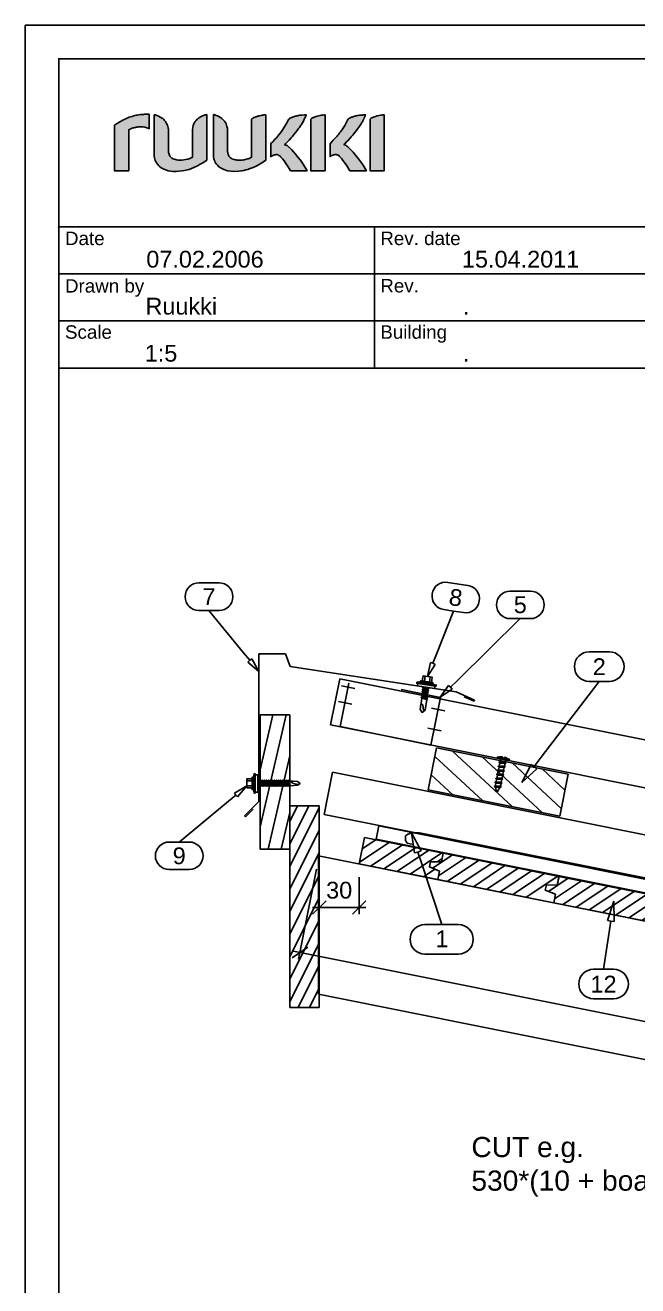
# Model space of a CAD drawing. Extents: x 2509 to 12199, y -2580 to 855.
# Drawn here: x 9524 to 9980, y -368 to 570 of the extents above; entities that cross this region are included whole.
import ezdxf
from ezdxf.enums import TextEntityAlignment as Align

# ---------------------------------------------------------------- set-up
doc = ezdxf.new("R2010")
doc.units = 0
doc.header["$LTSCALE"] = 50
doc.header["$PDSIZE"] = 50
doc.layers.get('0').update_dxf_attribs({"color": 1, "linetype": 'CONTINUOUS', "plot": 0})
doc.layers.add('RUUKKI', color=7, linetype='CONTINUOUS')
doc.styles.add('arial', font='ARIAL.TTF')

# ---------------------------------------------------------------- blocks, each defined once
blk = doc.blocks.new('A$C15273D7D')
at = {"layer": 'RUUKKI', "color": 2}
for p, q in [((-439.07, 353.84), (-461.07, 353.84)), ((-461.07, 353.84), (-461.07, 203.84)), ((-439.07, 203.84), (-439.07, 353.84)), ((-461.07, 203.84), (-439.07, 203.84))]:
    blk.add_line(p, q, dxfattribs=at)
at = {"layer": 'RUUKKI', "color": 1}
for p, q in [((-461.07, 342.17), (-455.23, 353.84)), ((-461.07, 325.4), (-446.84, 353.84)), ((-461.07, 308.63), (-439.07, 352.63)), ((-461.07, 291.86), (-439.07, 335.86)), ((-461.07, 275.09), (-439.07, 319.09)), ((-461.07, 258.32), (-439.07, 302.32)), ((-461.07, 241.54), (-439.07, 285.54)), ((-461.07, 224.77), (-439.07, 268.77)), ((-461.07, 208), (-439.07, 252)), ((-454.76, 203.84), (-439.07, 235.23)), ((-446.38, 203.84), (-439.07, 218.46))]:
    blk.add_line(p, q, dxfattribs=at)
blk = doc.blocks.new('A$C076637FD')
at = {"layer": 'RUUKKI', "color": 1}
for p, q in [((-44, 26.73), (-34.54, 67.7)), ((-44, -15.62), (-24.76, 67.7)), ((-38.08, -32.3), (-22, 37.33)), ((-28.3, -32.3), (-22, -5.01))]:
    blk.add_line(p, q, dxfattribs=at)
at = {"layer": 'RUUKKI', "color": 2}
for p, q in [((-44, -32.3), (-44, 67.7)), ((-44, 67.7), (-22, 67.7)), ((-22, 67.7), (-22, -32.3)), ((-22, -32.3), (-44, -32.3))]:
    blk.add_line(p, q, dxfattribs=at)
blk = doc.blocks.new('A$C4BC7526F')
at = {"layer": 'RUUKKI', "color": 1}
for p, q in [((-3.06, 45.46), (-23.06, 45.46)), ((-23.06, 45.46), (-23.06, -64.54)), ((0.36, 36.06), (-3.06, 45.46)), ((123.91, 17.11), (0.36, 36.06)), ((137.65, 11.07), (123.91, 17.11)), ((129.92, 13.37), (137.25, 10.16)), ((137.25, 10.16), (137.65, 11.07)), ((-23.06, -64.54), (-33.67, -75.15)), ((-32.96, -75.86), (-27.3, -70.2)), ((-33.67, -75.15), (-32.96, -75.86))]:
    blk.add_line(p, q, dxfattribs=at)
blk = doc.blocks.new('A$C25D86356')
at = {"layer": 'RUUKKI', "color": 1}
for p, q in [((-49.3, 18.62), (-48.54, 23.95)), ((-50.06, 18.62), (-53.87, 18.62)), ((-50.06, 14.81), (-53.87, 14.81)), ((-48.54, 9.48), (-49.3, 14.81)), ((-45.72, 18.62), (-45.87, 18.62)), ((-45.19, 14.81), (-45.87, 14.81)), ((-43.66, 14.81), (-44.42, 14.81)), ((-42.14, 14.81), (-42.9, 14.81)), ((-40.61, 14.81), (-41.38, 14.81)), ((-39.09, 14.81), (-39.85, 14.81)), ((-36.04, 14.81), (-36.8, 14.81)), ((-34.52, 14.81), (-35.28, 14.81)), ((-24.39, 18.62), (-25.15, 18.62)), ((-23.85, 14.81), (-24.61, 14.81))]:
    blk.add_line(p, q, dxfattribs=at)
for points in [[(-50.06, 13.29), (-53.87, 13.29), (-53.87, 20.14), (-50.06, 20.14)], [(-49.3, 12.15), (-50.06, 12.15), (-50.06, 21.29), (-49.3, 21.29)], [(-47.78, 9.48), (-48.54, 9.48), (-48.54, 23.95), (-47.78, 23.95)], [(-45.87, 10.24), (-47.78, 10.24), (-47.78, 23.19), (-45.87, 23.19)], [(-44.73, 14.35), (-45.19, 14.81), (-45.72, 18.62), (-45.41, 19.15), (-44.96, 18.62), (-44.42, 14.81)], [(-43.2, 14.35), (-43.66, 14.81), (-44.2, 18.62), (-43.89, 19.15), (-43.43, 18.62), (-42.9, 14.81)], [(-41.68, 14.35), (-42.14, 14.81), (-42.67, 18.62), (-42.37, 19.15), (-41.91, 18.62), (-41.38, 14.81)], [(-40.16, 14.35), (-40.61, 14.81), (-41.15, 18.62), (-40.84, 19.15), (-40.39, 18.62), (-39.85, 14.81)], [(-38.63, 14.35), (-39.09, 14.81), (-39.62, 18.62), (-39.32, 19.15), (-38.86, 18.62), (-38.33, 14.81)], [(-37.11, 14.35), (-37.57, 14.81), (-38.1, 18.62), (-37.8, 19.15), (-37.34, 18.62), (-36.8, 14.81)], [(-35.59, 14.35), (-36.04, 14.81), (-36.58, 18.62), (-36.27, 19.15), (-35.81, 18.62), (-35.28, 14.81)], [(-34.06, 14.35), (-34.52, 14.81), (-35.05, 18.62), (-34.75, 19.15), (-34.29, 18.62), (-33.76, 14.81)], [(-32.54, 14.35), (-33, 14.81), (-33.53, 18.62), (-33.22, 19.15), (-32.77, 18.62), (-32.23, 14.81)], [(-31.01, 14.35), (-31.47, 14.81), (-32, 18.62), (-31.7, 19.15), (-31.24, 18.62), (-30.71, 14.81)], [(-29.49, 14.35), (-29.95, 14.81), (-30.48, 18.62), (-30.18, 19.15), (-29.72, 18.62), (-29.19, 14.81)], [(-27.97, 14.35), (-28.42, 14.81), (-28.96, 18.62), (-28.65, 19.15), (-28.2, 18.62), (-27.66, 14.81)], [(-26.44, 14.35), (-26.9, 14.81), (-27.43, 18.62), (-27.13, 19.15), (-26.67, 18.62), (-26.14, 14.81)], [(-24.92, 14.35), (-25.38, 14.81), (-25.91, 18.62), (-25.6, 19.15), (-25.15, 18.62), (-24.61, 14.81)], [(-23.4, 14.35), (-23.85, 14.81), (-24.39, 18.62), (-24.08, 19.15), (-23.62, 18.62), (-23.09, 14.81)], [(-21.87, 14.35), (-22.33, 14.81), (-22.86, 18.62), (-22.56, 19.15), (-22.1, 18.62), (-21.57, 14.81)]]:
    blk.add_lwpolyline(points, close=True, dxfattribs=at)
for points in [[(-44.2, 18.62), (-44.96, 18.62)], [(-42.67, 18.62), (-43.43, 18.62)], [(-41.15, 18.62), (-41.91, 18.62)], [(-39.62, 18.62), (-40.39, 18.62)], [(-38.1, 18.62), (-38.86, 18.62)], [(-38.33, 14.81), (-37.57, 14.81)], [(-36.58, 18.62), (-37.34, 18.62)], [(-35.05, 18.62), (-35.81, 18.62)], [(-33.53, 18.62), (-34.29, 18.62)], [(-33.76, 14.81), (-33, 14.81)], [(-32, 18.62), (-32.77, 18.62)], [(-32.23, 14.81), (-31.47, 14.81)], [(-30.48, 18.62), (-31.24, 18.62)], [(-30.71, 14.81), (-29.95, 14.81)], [(-28.96, 18.62), (-29.72, 18.62)], [(-29.19, 14.81), (-28.42, 14.81)], [(-27.43, 18.62), (-28.2, 18.62)], [(-27.66, 14.81), (-26.9, 14.81)], [(-25.91, 18.62), (-26.67, 18.62)], [(-26.14, 14.81), (-25.38, 14.81)], [(-22.86, 18.62), (-23.62, 18.62)], [(-23.09, 14.81), (-22.33, 14.81)], [(-21.57, 14.81), (-16.2, 15.31), (-14.3, 16.72), (-16.2, 18.12), (-22.1, 18.62)], [(-18.87, 18.35), (-20.78, 17.97), (-19.86, 16.9), (-15.9, 15.95), (-16.11, 15.41)]]:
    blk.add_lwpolyline(points, dxfattribs=at)
blk = doc.blocks.new('A$C71F04390')
at = {"layer": 'RUUKKI', "color": 5}
for p, q in [((-560.59, -161.47), (-554.31, -130.09)), ((-554.31, -130.09), (0, -240.96)), ((0, -273.59), (-560.59, -161.47))]:
    blk.add_line(p, q, dxfattribs=at)
blk = doc.blocks.new('A$C38191DBE')
at = {"layer": 'RUUKKI', "color": 2}
for p, q in [((-483.18, -143.3), (-476.9, -111.93)), ((-476.9, -111.93), (-378.84, -131.54)), ((-378.84, -131.54), (-385.12, -162.92)), ((-385.12, -162.92), (-483.18, -143.3))]:
    blk.add_line(p, q, dxfattribs=at)
at = {"layer": 'RUUKKI', "color": 1}
for p, q in [((-478.17, -118.29), (-442.45, -151.45)), ((-465.01, -114.3), (-420.21, -155.9)), ((-442.76, -118.75), (-397.96, -160.35)), ((-420.52, -123.2), (-383.96, -157.14)), ((-398.27, -127.65), (-381.23, -143.48)), ((-480.91, -131.95), (-464.7, -147))]:
    blk.add_line(p, q, dxfattribs=at)
blk = doc.blocks.new('A$C6577715D')
at = {"layer": 'RUUKKI', "color": 1}
for p, q in [((36.29, 1.17), (30.91, 1.22)), ((36.41, 1.92), (36.99, 5.69)), ((45.21, -0.97), (40.06, 0.59)), ((40.17, 1.34), (40.75, 5.11)), ((34.59, -9.9), (34.71, -9.15)), ((34.83, -8.4), (34.94, -7.64)), ((35.06, -6.89), (35.17, -6.14)), ((35.29, -5.38), (35.4, -4.63)), ((35.52, -3.88), (35.63, -3.12)), ((35.75, -2.37), (35.77, -2.22)), ((38.51, -9.5), (38.63, -8.75)), ((38.74, -7.99), (38.86, -7.24)), ((38.97, -6.49), (39.09, -5.73)), ((39.2, -4.98), (39.32, -4.23)), ((39.43, -3.48), (39.54, -2.8)), ((38.28, -11.01), (38.39, -10.25))]:
    blk.add_line(p, q, dxfattribs=at)
for points in [[(45.1, -1.72), (45.21, -0.97), (30.91, 1.22), (30.79, 0.47)], [(44.06, -3.49), (44.35, -1.61), (31.54, 0.36), (31.25, -1.53)], [(42.69, 0.19), (42.81, 0.94), (33.77, 2.33), (33.66, 1.57)], [(41.68, 1.11), (42.26, 4.88), (35.48, 5.92), (34.9, 2.15)], [(38.89, -10.02), (38.51, -9.5), (34.83, -8.4), (34.25, -8.62), (34.71, -9.15), (38.39, -10.25)], [(39.12, -8.52), (38.74, -7.99), (35.06, -6.89), (34.48, -7.11), (34.94, -7.64), (38.63, -8.75)], [(39.35, -7.01), (38.97, -6.49), (35.29, -5.38), (34.71, -5.6), (35.17, -6.14), (38.86, -7.24)], [(39.59, -5.5), (39.2, -4.98), (35.52, -3.88), (34.94, -4.1), (35.4, -4.63), (39.09, -5.73)], [(39.82, -4), (39.43, -3.48), (35.75, -2.37), (35.18, -2.59), (35.63, -3.12), (39.32, -4.23)], [(38.66, -11.53), (38.28, -11.01), (34.59, -9.9), (34.02, -10.12), (34.48, -10.65), (38.16, -11.76)]]:
    blk.add_lwpolyline(points, close=True, dxfattribs=at)
for points in [[(38.16, -11.76), (36.95, -19.7), (34.77, -21.29), (33.18, -19.12), (34.48, -10.65)], [(33.58, -16.48), (34.25, -14.66), (35.17, -15.72), (35.77, -19.82), (36.84, -19.78)], [(34.59, -9.9), (34.61, -9.78)], [(38.3, -10.88), (38.28, -11.01)]]:
    blk.add_lwpolyline(points, dxfattribs=at)
blk = doc.blocks.new('A$C61947F55')
at = {"layer": 'RUUKKI', "color": 1}
for p, q in [((-43.01, -58.15), (-44.97, -67.95)), ((438.45, -154.44), (-43.01, -58.15)), ((-44.97, -67.95), (436.49, -164.24))]:
    blk.add_line(p, q, dxfattribs=at)
blk = doc.blocks.new('A$C48C6598C')
at = {"layer": 'RUUKKI', "color": 2}
for p, q in [((-499.97, -177.55), (-500.08, -180.82)), ((-498.56, -176.36), (-499.97, -177.55)), ((-495.4, -175.27), (-498.56, -176.36)), ((-489.42, -175.2), (-495.4, -175.27)), ((0, -273.08), (-489.42, -175.2)), ((-500.08, -180.82), (-498.67, -182.88)), ((-498.67, -182.88), (-494.31, -183.86))]:
    blk.add_line(p, q, dxfattribs=at)
blk = doc.blocks.new('A$C50F84AD1')
at = {"layer": 'RUUKKI', "color": 1}
for p, q in [((-119.94, -260.82), (-134.62, -270.6)), ((-110.14, -262.78), (-130.14, -276.12)), ((-100.33, -264.74), (-123.86, -280.43)), ((-90.52, -266.7), (-114.06, -282.39)), ((-80.72, -268.66), (-104.25, -284.35)), ((-70.91, -270.62), (-94.45, -286.31)), ((-61.11, -272.59), (-84.64, -288.28)), ((-51.3, -274.55), (-74.83, -290.24)), ((-41.49, -276.51), (-65.03, -292.2))]:
    blk.add_line(p, q, dxfattribs=at)
at = {"layer": 'RUUKKI', "color": 2}
blk.add_lwpolyline([(-40.51, -276.7), (-41.79, -283.08), (-49.93, -282.98), (-50.71, -286.9), (-43.16, -289.94), (-44.44, -296.32), (-130.73, -279.06), (-129.45, -272.68), (-137, -269.64), (-136.22, -265.72), (-128.08, -265.82), (-126.81, -259.45)], close=True, dxfattribs=at)
blk = doc.blocks.new('A$C6BD03D62')
at = {"layer": 'RUUKKI', "color": 2}
for p, q in [((-62.56, -7.88), (-58.45, 11.69)), ((-58.45, 11.69), (0, 0)), ((0, 0), (-1.27, -6.37)), ((-3.92, -19.61), (-62.56, -7.88)), ((-9.41, -6.28), (-10.2, -10.2)), ((-1.27, -6.37), (-9.41, -6.28)), ((-10.2, -10.2), (-2.65, -13.24)), ((-2.65, -13.24), (-3.92, -19.61))]:
    blk.add_line(p, q, dxfattribs=at)
at = {"layer": 'RUUKKI', "color": 1}
for p, q in [((-50.01, 10), (-60.24, 3.18)), ((-40.2, 8.04), (-62.31, -6.7)), ((-30.4, 6.08), (-53.93, -9.61)), ((-20.59, 4.12), (-44.13, -11.57)), ((-10.79, 2.16), (-34.32, -13.53)), ((-0.98, 0.2), (-24.51, -15.49)), ((-0.78, -3.92), (-4.41, -6.34)), ((-6.22, -11.8), (-14.71, -17.45))]:
    blk.add_line(p, q, dxfattribs=at)
blk = doc.blocks.new('A$C732350E4')
at = {"layer": 'RUUKKI', "color": 6}
for p, q in [((-4.11, -29.57), (-4.11, -57.03)), ((-38.72, -57.03), (-28.72, -47.03)), ((-38.72, -52.03), (0.89, -52.03)), ((-9.11, -57.03), (0.89, -47.03))]:
    blk.add_line(p, q, dxfattribs=at)
blk = doc.blocks.new('A$C066E19C2')
at = {"layer": 'RUUKKI', "color": 6}
for p, q in [((-505.18, 117.19), (-518.57, 50.24)), ((-523.47, 51.22), (-511.7, 59.06)), ((-522.49, 56.12), (7.02, -49.78)), ((14.53, 13.25), (1.14, -53.71)), ((-3.76, -52.73), (8, -44.88))]:
    blk.add_line(p, q, dxfattribs=at)
blk = doc.blocks.new('A$C46FA6228')
at = {"layer": 'RUUKKI', "color": 7}
for p, q in [((-1.47, 35.2), (5.39, 69.52)), ((5.39, 69.52), (554.31, -40.26)), ((554.31, -75.95), (-1.47, 35.2))]:
    blk.add_line(p, q, dxfattribs=at)
blk = doc.blocks.new('A$C76E137CC')
at = {"layer": 'RUUKKI', "color": 3, "ltscale": 25}
for p, q in [((7.09, -1.2), (13.67, 31.14)), ((52.48, 26.31), (81.88, 20.34)), ((81.88, 20.34), (74.71, -14.94)), ((74.71, -14.94), (7.09, -1.2))]:
    blk.add_line(p, q, dxfattribs=at)
at = {"layer": 'RUUKKI', "ltscale": 25}
for p, q in [((18.18, 27.17), (8.28, 29.19)), ((15.79, 15.41), (5.89, 17.43)), ((85.01, 10.53), (75.11, 12.54)), ((82.27, -4.5), (72.37, -2.49))]:
    blk.add_line(p, q, dxfattribs=at)
blk = doc.blocks.new('ruukki_dwg')
at = {"layer": 'RUUKKI'}
for points in [[(-27.9, 99.7), (-27.9, 57.3), (-14.6, 57.3), (-14.6, 95.4), (-14, 95.7), (-13.7, 95.9), (-13.4, 96), (-13.1, 96.2), (-12.8, 96.3), (-12.5, 96.4), (-12.1, 96.6), (-11.5, 96.8), (-11.1, 96.9), (-10.8, 97), (-10.4, 97.1), (-10.1, 97.2), (-9.8, 97.3), (-9.1, 97.5), (-8.4, 97.6), (-7.4, 97.8), (-6.7, 97.9), (-5.8, 98.1), (-4.9, 98.1), (-3.3, 98.1), (-1.1, 98), (0.3, 97.8), (2.3, 97.3), (3.8, 96.6), (4.2, 96.4), (4.3, 96.4), (4.4, 96.4), (4.4, 96.4), (4.4, 109.6), (4.2, 109.7), (3.9, 109.7), (3.7, 109.7), (2.4, 109.7), (1.3, 109.7), (0.1, 109.7), (-1, 109.6), (-2.1, 109.5), (-3.6, 109.4), (-5.1, 109.2), (-6.5, 109), (-7.8, 108.8), (-9.9, 108.3), (-11.5, 107.8), (-13, 107.3), (-14.2, 106.9), (-15.4, 106.4), (-16.9, 105.7), (-18.1, 105.2), (-19.4, 104.5), (-23, 102.6), (-25.5, 101.1), (-26.5, 100.5), (-27.3, 100), (-27.6, 99.9), (-27.9, 99.7)], [(9.1, 109.3), (9.1, 72.2), (9.1, 70.8), (9.3, 69.4), (9.6, 68.1), (10, 66.9), (10.3, 66.1), (10.7, 65.4), (11.1, 64.6), (11.8, 63.6), (12.3, 63), (13.4, 61.8), (14.3, 61), (15.6, 60.1), (16.6, 59.4), (18.1, 58.7), (18.9, 58.3), (20.4, 57.8), (22.1, 57.3), (24.2, 56.9), (26.3, 56.7), (29.3, 56.7), (32, 56.9), (35, 57.2), (37.3, 57.6), (41.4, 58.6), (45.8, 60.2), (49.1, 61.9), (51.7, 63.3), (53, 64), (54.8, 65.1), (56, 65.8), (56.9, 66.4), (57.6, 66.9), (57.8, 67), (57.8, 88.2), (57.8, 109.5), (57.1, 109.3), (56.5, 109.1), (55.8, 108.9), (55.5, 108.8), (54.8, 108.6), (53.9, 108.2), (52.7, 107.7), (51.6, 107), (50.5, 106.3), (49.9, 105.9), (49.2, 105.2), (48.7, 104.8), (48.1, 104.1), (47.6, 103.6), (47.2, 103.1), (46.9, 102.5), (46.5, 102), (46.3, 101.7), (45.9, 100.8), (45.3, 99.2), (45, 98.2), (44.8, 97.1), (44.6, 96), (44.6, 95.3), (44.6, 94.5), (44.6, 69.8), (43.4, 69.2), (42.1, 68.7), (40.4, 68.1), (38.4, 67.6), (34.6, 67.1), (33.3, 67.1), (31.3, 67.2), (29.8, 67.4), (28.7, 67.6), (27.7, 67.9), (26.7, 68.3), (25.4, 69), (24.6, 69.8), (23.7, 70.9), (23.2, 71.7), (22.8, 72.7), (22.5, 73.7), (22.4, 74.3), (22.3, 74.9), (22.3, 75.6), (22.3, 76.2), (22.3, 76.6), (22.3, 94.3), (22.2, 95.5), (22, 97.3), (21.7, 98.4), (21.3, 99.7), (20.6, 101.2), (19.6, 102.9), (19, 103.7), (18.6, 104.1), (17.9, 104.9), (16.9, 105.7), (16.4, 106.1), (15.3, 106.8), (14.1, 107.5), (13.2, 107.9), (12.3, 108.3), (11.4, 108.7), (10.7, 108.9), (10.1, 109.1), (9.7, 109.1), (9.4, 109.2), (9.1, 109.3)], [(64, 109.5), (64, 72.2), (64, 71.3), (64.1, 70.3), (64.4, 68.5), (64.8, 67.3), (65.2, 66.1), (65.8, 65), (66.7, 63.6), (67.7, 62.4), (69.2, 61), (71.2, 59.6), (73.8, 58.3), (77, 57.3), (80.3, 56.8), (83.6, 56.7), (87.5, 56.9), (89.9, 57.2), (92.2, 57.6), (94.3, 58.1), (95.9, 58.5), (97.4, 59), (101, 60.4), (104.3, 62), (107.6, 63.8), (110.6, 65.7), (112.6, 67), (112.6, 109.2), (112.2, 109.2), (111.7, 109.1), (111.2, 109.1), (110.8, 109.1), (110.1, 109), (109.1, 108.8), (108.6, 108.7), (108.1, 108.6), (106.5, 108.2), (105.8, 108.1), (105.1, 107.9), (104.5, 107.7), (104.2, 107.6), (104, 107.5), (103.4, 107.3), (103.1, 107.2), (102.6, 107), (102.2, 106.8), (101.7, 106.6), (100.8, 106.1), (100.3, 105.8), (100, 105.6), (99.7, 105.5), (99.5, 105.3), (99.5, 69.8), (98.9, 69.5), (98, 69.1), (97.3, 68.8), (96.3, 68.4), (95.6, 68.2), (94.6, 67.9), (92.9, 67.5), (91.9, 67.3), (90.7, 67.2), (89.8, 67.1), (88.5, 67.1), (87.2, 67.1), (86.2, 67.2), (85.3, 67.3), (84.4, 67.4), (83.3, 67.7), (82.3, 68), (81.2, 68.5), (80.5, 68.9), (79.8, 69.4), (79.5, 69.7), (78.8, 70.4), (78.4, 71), (78, 71.9), (77.7, 72.6), (77.5, 73.2), (77.3, 74.3), (77.2, 75.2), (77.2, 76.2), (77.2, 76.5), (77.2, 94.5), (77.1, 95.3), (77, 96.8), (76.6, 98.5), (76.3, 99.5), (75.8, 100.8), (75.2, 102), (74.3, 103.3), (73.2, 104.6), (72, 105.7), (70.5, 106.8), (69, 107.7), (67.8, 108.2), (66.6, 108.7), (66, 108.9), (65.3, 109.1), (64.3, 109.4), (64, 109.5)], [(117.3, 82.4), (118, 83.1), (119.1, 84.2), (119.7, 84.9), (120.6, 85.9), (122.5, 88), (124.5, 90.3), (126.3, 92.5), (128, 94.7), (130.5, 98.7), (132, 101.2), (132.9, 103), (133.5, 104.2), (134, 105.3), (134.3, 105.5), (134.8, 105.8), (135.3, 106), (135.9, 106.4), (136.4, 106.6), (137, 106.8), (137.6, 107.1), (138.3, 107.4), (138.7, 107.5), (139, 107.6), (139.5, 107.7), (139.9, 107.9), (140.3, 108), (140.8, 108.1), (141.2, 108.2), (141.7, 108.3), (142.7, 108.5), (143.4, 108.7), (144.2, 108.8), (144.9, 108.8), (145.6, 108.9), (146.3, 109), (148.5, 109.1), (149.8, 109.2), (150.1, 109.2), (150.3, 109.2), (150.3, 109), (150.2, 108.8), (150, 108.3), (149.6, 107.4), (149.3, 106.7), (149, 106), (148.8, 105.7), (147.6, 103.4), (146.8, 101.9), (145.8, 100.3), (145, 99), (143.9, 97.4), (143.1, 96.4), (141.9, 94.7), (139.2, 91.3), (138.1, 89.9), (137.4, 89.1), (136.4, 87.9), (134.3, 85.6), (133.2, 84.5), (132.2, 83.5), (130.8, 82.1), (130.2, 81.6), (130.6, 81.5), (131.4, 81.2), (131.7, 81), (132.4, 80.6), (133.4, 79.9), (134.2, 79.3), (134.4, 79.1), (135.6, 78), (136.6, 76.9), (138.7, 74.6), (140.3, 72.8), (142.9, 69.7), (144.8, 67.1), (146.8, 64.2), (149.1, 60.8), (149.4, 60.4), (150, 59.3), (150.4, 58.6), (150.9, 57.8), (151, 57.5), (151.1, 57.3), (135.7, 57.3), (134.4, 59.4), (132.9, 61.8), (132, 63.2), (129.7, 66.4), (128.3, 68.2), (126.8, 69.9), (125.7, 71), (124.9, 71.6), (124.4, 71.9), (124.1, 72), (123.9, 72.1), (123.8, 72.2), (123.5, 72.2), (123.2, 72.3), (123, 72.3), (122.8, 72.3), (122.6, 72.3), (122.1, 72.3), (121.9, 72.3), (121.6, 72.2), (121.1, 72.1), (120.8, 72), (120.5, 72), (120.4, 71.9), (120.1, 71.8), (119.8, 71.7), (119.6, 71.6), (119.3, 71.5), (119, 71.3), (118.8, 71.2), (118.5, 71), (118.3, 70.9), (117.8, 70.6), (117.8, 70.6), (117.7, 70.5), (117.5, 70.5), (117.3, 70.3), (117.3, 82.4)], [(154.5, 105.3), (155, 105.6), (155.6, 106), (156.2, 106.3), (156.8, 106.6), (157.2, 106.8), (158.7, 107.4), (159.6, 107.7), (160.5, 108), (161.9, 108.3), (163.1, 108.6), (164.2, 108.8), (165.4, 109), (166.6, 109.1), (167.1, 109.1), (167.7, 109.2), (167.7, 57.3), (154.5, 57.3), (154.5, 105.3)], [(172.4, 82.4), (173.8, 83.9), (175.4, 85.6), (176.3, 86.7), (177.5, 88), (178.6, 89.1), (179.6, 90.3), (180.5, 91.4), (181.3, 92.5), (182.1, 93.5), (182.7, 94.3), (183.2, 95), (184.8, 97.4), (186, 99.3), (187, 101.2), (188.3, 103.6), (188.8, 104.8), (189.1, 105.3), (189.2, 105.4), (189.5, 105.6), (189.7, 105.7), (190, 105.9), (190.5, 106.2), (191.2, 106.5), (191.7, 106.7), (192.3, 107), (193, 107.2), (193.7, 107.5), (194.5, 107.7), (194.9, 107.9), (195.4, 108), (195.8, 108.1), (196.3, 108.2), (196.8, 108.3), (197.8, 108.5), (198.5, 108.7), (199.6, 108.8), (200.3, 108.9), (201, 108.9), (201.4, 109), (202.4, 109), (203.6, 109.1), (204, 109.1), (204.8, 109.2), (205.2, 109.2), (205.4, 109.2), (205.3, 109), (205.3, 109), (205.2, 108.8), (205.1, 108.5), (205, 108.3), (204.9, 108), (204.8, 107.7), (204.7, 107.4), (204.5, 107.1), (204.4, 106.7), (204.2, 106.4), (203.7, 105.3), (203.5, 104.9), (203.3, 104.5), (203.1, 104.1), (203, 103.9), (202.8, 103.6), (202.4, 102.8), (202, 102.2), (201.3, 101), (200, 99), (199.2, 97.8), (198.2, 96.4), (196.9, 94.7), (195.5, 92.8), (194.3, 91.3), (193.1, 89.9), (192.1, 88.7), (190.8, 87.2), (188.8, 85.1), (187.8, 84), (186.3, 82.6), (185.8, 82.1), (185.3, 81.6), (186, 81.4), (186.6, 81.1), (187, 81), (187.5, 80.6), (188, 80.2), (188.6, 79.8), (189.2, 79.3), (190.1, 78.4), (192.1, 76.5), (193.8, 74.6), (196.1, 71.9), (197.9, 69.7), (200.7, 65.8), (202.4, 63.5), (204.2, 60.8), (205.3, 58.9), (206.2, 57.3), (190.8, 57.3), (189.9, 58.8), (188.5, 61), (187.4, 62.7), (185.8, 65.1), (184.4, 66.9), (183.4, 68.2), (182.4, 69.3), (181.3, 70.4), (180.4, 71.3), (179.8, 71.8), (179.2, 72), (178.6, 72.2), (178, 72.3), (177.6, 72.3), (176.9, 72.3), (176.4, 72.2), (175.7, 72), (175.1, 71.8), (174.7, 71.6), (174.1, 71.3), (173.5, 71), (173.1, 70.8), (172.7, 70.5), (172.4, 70.4), (172.4, 70.3), (172.4, 82.4)], [(209.6, 105.3), (210.1, 105.6), (210.7, 106), (211.3, 106.3), (211.9, 106.6), (212.8, 107), (213.8, 107.4), (214.7, 107.7), (216.3, 108.2), (217.6, 108.5), (219.3, 108.8), (220.5, 109), (221.5, 109.1), (222.4, 109.1), (222.8, 109.2), (222.8, 57.3), (209.6, 57.3), (209.6, 105.3)]]:
    blk.add_lwpolyline(points, dxfattribs=at)
blk = doc.blocks.new('A$C58E51340')
at = {"layer": 'RUUKKI', "color": 1}
for p, q in [((122.97, -1.3), (123.4, 0.87)), ((123.57, 1.69), (124, 3.86)), ((124.16, 4.68), (124.6, 6.85)), ((126.81, -1.52), (127.24, 0.65)), ((127.41, 1.47), (127.84, 3.64)), ((128, 4.46), (128.44, 6.63))]:
    blk.add_line(p, q, dxfattribs=at)
for points in [[(122.88, 11.5), (131.7, 9.74), (131.51, 8.76), (122.68, 10.52)], [(128.03, 1.03), (127.44, 0.64), (123.22, 0.88), (122.71, 1.33), (123.38, 1.7), (127.6, 1.46)], [(128.63, 4.02), (128.04, 3.63), (123.81, 3.87), (123.3, 4.31), (123.97, 4.69), (128.2, 4.45)], [(129.22, 7.01), (128.63, 6.62), (124.41, 6.86), (123.9, 7.3), (124.57, 7.68), (128.8, 7.44)], [(126.24, -7.93), (125.65, -8.33), (121.43, -8.08), (120.92, -7.64), (121.59, -7.26), (125.82, -7.51)], [(126.84, -4.94), (126.25, -5.34), (122.02, -5.1), (121.51, -4.65), (122.19, -4.27), (126.41, -4.52)], [(127.44, -1.96), (126.84, -2.35), (122.62, -2.11), (122.11, -1.66), (122.78, -1.28), (127.01, -1.53)], [(125.65, -10.92), (125.06, -11.32), (120.9, -11.08), (120.39, -10.63), (121.06, -10.25), (125.22, -10.49)], [(123.53, -13.82), (123.1, -14.11), (121.81, -14.03), (121.44, -13.72), (121.93, -13.44), (123.22, -13.52)]]:
    blk.add_lwpolyline(points, close=True, dxfattribs=at)
for points in [[(126.61, 10.77), (126.54, 11.45, 0.08871), (124.05, 11.27, 0.082321)], [(124.76, 7.67), (125.03, 9.03, 0.414214), (124.25, 10.21)], [(130.53, 9.98, 0.08871), (128.3, 11.1), (127.98, 10.5)], [(128.6, 7.45), (128.77, 8.29, -0.414214), (129.94, 9.08)], [(121.37, -10.27, -0.048189), (121.56, -8.36), (121.62, -8.09)], [(125.46, -8.32), (125.3, -9.1, -0.035659), (124.92, -10.48, -0.035659)], [(121.86, -13.48), (121.67, -12.76, -0.041911), (121.4, -11.11)], [(124.59, -11.29, -0.053388), (123.51, -13.12), (123.22, -13.52)]]:
    blk.add_lwpolyline(points, format="xyb", dxfattribs=at)
for points in [[(123.4, 0.87), (123.39, 0.79)], [(127.23, 0.57), (127.24, 0.65)], [(121.56, -8.36), (121.62, -8.09)], [(121.78, -7.27), (122.21, -5.11)], [(122.38, -4.28), (122.81, -2.12)], [(125.46, -8.32), (125.3, -9.1)], [(126.05, -5.33), (125.62, -7.49)], [(126.65, -2.34), (126.22, -4.51)], [(122.21, -14.87), (122, -14.05)], [(122.79, -14.09), (122.21, -14.87)]]:
    blk.add_lwpolyline(points, dxfattribs=at)

msp = doc.modelspace()

# ---------------------------------------------------------------- hatches: boundary and pattern name
at = {"layer": 'RUUKKI'}
h = msp.add_hatch(color=256, dxfattribs=at)
h.paths.add_polyline_path([(9590.48, 495.65), (9590.48, 461.67), (9601.08, 461.67), (9601.08, 492.24), (9601.55, 492.49), (9601.8, 492.6), (9602.05, 492.71), (9602.3, 492.83), (9602.56, 492.94), (9602.82, 493.04), (9603.09, 493.14), (9603.61, 493.34), (9603.89, 493.43), (9604.17, 493.52), (9604.44, 493.59), (9604.71, 493.67), (9604.98, 493.75), (9605.54, 493.89), (9606.09, 494.02), (9606.9, 494.17), (9607.42, 494.25), (9608.18, 494.35), (9608.89, 494.4), (9610.14, 494.41), (9611.9, 494.32), (9613.03, 494.18), (9614.66, 493.76), (9615.89, 493.21), (9616.21, 493.02), (9616.29, 492.99), (9616.34, 492.99), (9616.36, 493.02), (9616.36, 503.62), (9616.16, 503.64), (9615.96, 503.66), (9615.76, 503.67), (9614.76, 503.67), (9613.82, 503.67), (9612.91, 503.65), (9612.02, 503.6), (9611.16, 503.55), (9609.93, 503.44), (9608.75, 503.3), (9607.62, 503.13), (9606.55, 502.92), (9604.87, 502.53), (9603.59, 502.16), (9602.37, 501.75), (9601.44, 501.41), (9600.48, 501.03), (9599.24, 500.5), (9598.33, 500.08), (9597.23, 499.51), (9594.37, 497.97), (9592.35, 496.8), (9591.53, 496.32), (9590.9, 495.93), (9590.69, 495.79)])
h.paths.add_polyline_path([(9620.08, 503.35), (9620.08, 473.65), (9620.13, 472.49), (9620.26, 471.39), (9620.51, 470.35), (9620.82, 469.36), (9621.08, 468.73), (9621.37, 468.14), (9621.69, 467.56), (9622.25, 466.75), (9622.64, 466.24), (9623.52, 465.3), (9624.24, 464.65), (9625.29, 463.89), (9626.13, 463.37), (9627.31, 462.78), (9627.92, 462.51), (9629.19, 462.06), (9630.49, 461.7), (9632.16, 461.39), (9633.86, 461.23), (9636.29, 461.23), (9638.48, 461.34), (9640.88, 461.6), (9642.71, 461.9), (9645.99, 462.75), (9649.47, 464.05), (9652.15, 465.34), (9654.23, 466.46), (9655.29, 467.06), (9656.71, 467.9), (9657.7, 468.53), (9658.39, 468.97), (9658.94, 469.35), (9659.11, 469.47), (9659.11, 486.47), (9659.11, 503.48), (9658.58, 503.35), (9658.06, 503.22), (9657.53, 503.05), (9657.27, 502.97), (9656.76, 502.79), (9656.01, 502.5), (9655.05, 502.04), (9654.12, 501.51), (9653.25, 500.93), (9652.83, 500.61), (9652.24, 500.11), (9651.86, 499.75), (9651.32, 499.18), (9650.98, 498.78), (9650.66, 498.37), (9650.37, 497.94), (9650.08, 497.49), (9649.95, 497.26), (9649.58, 496.55), (9649.09, 495.28), (9648.86, 494.46), (9648.68, 493.62), (9648.57, 492.73), (9648.53, 492.12), (9648.51, 491.5), (9648.51, 471.69), (9647.57, 471.21), (9646.53, 470.78), (9645.19, 470.33), (9643.55, 469.91), (9640.51, 469.52), (9639.46, 469.52), (9637.89, 469.6), (9636.69, 469.76), (9635.79, 469.94), (9634.98, 470.18), (9634.21, 470.48), (9633.2, 471.06), (9632.49, 471.67), (9631.77, 472.55), (9631.39, 473.24), (9631.08, 474.01), (9630.86, 474.86), (9630.77, 475.31), (9630.71, 475.8), (9630.67, 476.31), (9630.65, 476.85), (9630.64, 477.12), (9630.64, 491.34), (9630.61, 492.28), (9630.42, 493.75), (9630.23, 494.58), (9629.89, 495.64), (9629.35, 496.87), (9628.51, 498.23), (9628.02, 498.84), (9627.68, 499.23), (9627.14, 499.79), (9626.35, 500.47), (9625.93, 500.79), (9625.06, 501.39), (9624.14, 501.91), (9623.42, 502.26), (9622.68, 502.58), (9621.92, 502.85), (9621.4, 503.01), (9620.87, 503.16), (9620.61, 503.23), (9620.35, 503.29)])
h.paths.add_polyline_path([(9664.08, 503.48), (9664.08, 473.65), (9664.1, 472.86), (9664.17, 472.11), (9664.42, 470.69), (9664.71, 469.68), (9665.08, 468.73), (9665.53, 467.85), (9666.24, 466.75), (9667.07, 465.76), (9668.24, 464.65), (9669.85, 463.54), (9671.92, 462.51), (9674.49, 461.7), (9677.18, 461.28), (9679.83, 461.21), (9682.9, 461.37), (9684.89, 461.6), (9686.71, 461.9), (9688.41, 462.29), (9689.68, 462.65), (9690.9, 463.05), (9693.76, 464.16), (9696.43, 465.48), (9699.05, 466.91), (9701.45, 468.37), (9703.08, 469.47), (9703.08, 503.24), (9702.7, 503.24), (9702.34, 503.22), (9701.89, 503.19), (9701.64, 503.16), (9701.02, 503.08), (9700.28, 502.97), (9699.85, 502.88), (9699.42, 502.8), (9698.13, 502.51), (9697.59, 502.37), (9697.07, 502.23), (9696.58, 502.07), (9696.35, 502), (9696.12, 501.92), (9695.68, 501.76), (9695.46, 501.68), (9695.06, 501.53), (9694.68, 501.36), (9694.32, 501.19), (9693.56, 500.8), (9693.17, 500.57), (9692.93, 500.42), (9692.72, 500.29), (9692.52, 500.15), (9692.52, 471.69), (9692.05, 471.44), (9691.31, 471.1), (9690.8, 470.89), (9690, 470.59), (9689.46, 470.41), (9688.64, 470.18), (9687.29, 469.86), (9686.48, 469.72), (9685.46, 469.59), (9684.74, 469.52), (9683.73, 469.52), (9682.66, 469.55), (9681.9, 469.6), (9681.16, 469.68), (9680.46, 469.79), (9679.59, 469.99), (9678.78, 470.24), (9677.87, 470.65), (9677.36, 470.94), (9676.76, 471.4), (9676.49, 471.65), (9675.99, 472.22), (9675.66, 472.7), (9675.3, 473.39), (9675.08, 473.98), (9674.96, 474.39), (9674.78, 475.29), (9674.69, 476.02), (9674.65, 476.82), (9674.65, 477.09), (9674.65, 491.5), (9674.63, 492.12), (9674.53, 493.32), (9674.23, 494.74), (9673.99, 495.54), (9673.59, 496.55), (9673.09, 497.49), (9672.35, 498.57), (9671.51, 499.56), (9670.55, 500.44), (9669.28, 501.37), (9668.14, 502.04), (9667.17, 502.5), (9666.17, 502.88), (9665.66, 503.05), (9665.14, 503.22), (9664.35, 503.42)])
h.paths.add_polyline_path([(9706.83, 481.8), (9707.37, 482.32), (9708.23, 483.25), (9708.72, 483.78), (9709.48, 484.62), (9710.96, 486.25), (9712.59, 488.14), (9714, 489.89), (9715.37, 491.68), (9717.42, 494.83), (9718.58, 496.88), (9719.34, 498.34), (9719.8, 499.27), (9720.23, 500.15), (9720.47, 500.31), (9720.81, 500.53), (9721.21, 500.75), (9721.71, 501.01), (9722.11, 501.19), (9722.57, 501.39), (9723.08, 501.59), (9723.64, 501.8), (9723.94, 501.9), (9724.23, 502), (9724.57, 502.1), (9724.9, 502.2), (9725.26, 502.3), (9725.62, 502.4), (9726, 502.49), (9726.38, 502.58), (9727.2, 502.74), (9727.76, 502.83), (9728.33, 502.92), (9728.92, 502.99), (9729.5, 503.04), (9730.07, 503.09), (9731.83, 503.2), (9732.85, 503.24), (9733.1, 503.24), (9733.28, 503.24), (9733.22, 503.08), (9733.17, 502.92), (9733.02, 502.54), (9732.71, 501.82), (9732.46, 501.29), (9732.2, 500.72), (9732.06, 500.43), (9731.12, 498.61), (9730.45, 497.45), (9729.69, 496.16), (9728.98, 495.06), (9728.15, 493.86), (9727.52, 492.98), (9726.53, 491.65), (9724.38, 488.91), (9723.49, 487.81), (9722.92, 487.15), (9722.11, 486.22), (9720.42, 484.39), (9719.57, 483.5), (9718.78, 482.71), (9717.61, 481.58), (9717.17, 481.16), (9717.45, 481.09), (9718.11, 480.84), (9718.39, 480.7), (9718.95, 480.37), (9719.69, 479.83), (9720.34, 479.29), (9720.51, 479.13), (9721.45, 478.25), (9722.28, 477.41), (9724, 475.58), (9725.27, 474.12), (9727.3, 471.59), (9728.85, 469.5), (9730.45, 467.23), (9732.31, 464.47), (9732.52, 464.14), (9733.04, 463.27), (9733.34, 462.75), (9733.71, 462.07), (9733.81, 461.87), (9733.92, 461.67), (9721.56, 461.67), (9720.51, 463.4), (9719.32, 465.3), (9718.6, 466.39), (9716.75, 469.01), (9715.66, 470.4), (9714.44, 471.74), (9713.55, 472.62), (9712.93, 473.15), (9712.49, 473.42), (9712.29, 473.49), (9712.1, 473.56), (9712, 473.6), (9711.79, 473.64), (9711.57, 473.67), (9711.36, 473.69), (9711.25, 473.69), (9711.03, 473.69), (9710.7, 473.68), (9710.48, 473.67), (9710.27, 473.64), (9709.84, 473.56), (9709.63, 473.5), (9709.4, 473.43), (9709.28, 473.39), (9709.04, 473.3), (9708.8, 473.2), (9708.68, 473.14), (9708.44, 473.03), (9708.21, 472.92), (9707.99, 472.8), (9707.78, 472.68), (9707.59, 472.57), (9707.25, 472.37), (9707.1, 472.28), (9707, 472.23), (9706.83, 472.11)])
h.paths.add_polyline_path([(9736.63, 500.15), (9737.03, 500.42), (9737.53, 500.72), (9737.96, 500.95), (9738.45, 501.19), (9738.79, 501.36), (9740.01, 501.84), (9740.7, 502.07), (9741.44, 502.3), (9742.52, 502.58), (9743.52, 502.8), (9744.36, 502.95), (9745.37, 503.1), (9746.36, 503.19), (9746.73, 503.21), (9747.2, 503.24), (9747.2, 461.67), (9736.63, 461.67)])
h.paths.add_polyline_path([(9750.96, 481.8), (9752.11, 482.99), (9753.35, 484.34), (9754.13, 485.21), (9755.08, 486.25), (9755.91, 487.2), (9756.71, 488.14), (9757.45, 489.04), (9758.12, 489.89), (9758.72, 490.67), (9759.24, 491.36), (9759.66, 491.93), (9760.9, 493.78), (9761.85, 495.35), (9762.7, 496.88), (9763.7, 498.8), (9764.14, 499.71), (9764.35, 500.15), (9764.44, 500.22), (9764.71, 500.4), (9764.82, 500.47), (9765.05, 500.6), (9765.48, 500.83), (9766.04, 501.1), (9766.47, 501.29), (9766.94, 501.49), (9767.47, 501.7), (9768.05, 501.9), (9768.69, 502.1), (9769.02, 502.2), (9769.38, 502.3), (9769.73, 502.4), (9770.12, 502.49), (9770.5, 502.58), (9771.31, 502.74), (9771.88, 502.83), (9772.75, 502.95), (9773.33, 503.02), (9773.9, 503.06), (9774.18, 503.09), (9774.99, 503.15), (9775.95, 503.2), (9776.33, 503.22), (9776.97, 503.24), (9777.22, 503.24), (9777.4, 503.24), (9777.35, 503.08), (9777.29, 502.92), (9777.21, 502.73), (9777.13, 502.54), (9777.03, 502.31), (9776.93, 502.08), (9776.82, 501.82), (9776.71, 501.57), (9776.58, 501.29), (9776.45, 501.01), (9776.02, 500.13), (9775.88, 499.84), (9775.73, 499.53), (9775.59, 499.23), (9775.47, 499.02), (9775.35, 498.82), (9774.99, 498.16), (9774.72, 497.69), (9774.12, 496.68), (9773.09, 495.06), (9772.47, 494.16), (9771.63, 492.98), (9770.64, 491.65), (9769.45, 490.1), (9768.5, 488.91), (9767.6, 487.81), (9766.76, 486.83), (9765.72, 485.65), (9764.1, 483.95), (9763.28, 483.11), (9762.15, 481.99), (9761.72, 481.58), (9761.29, 481.16), (9761.83, 481.01), (9762.36, 480.77), (9762.64, 480.63), (9763.06, 480.37), (9763.49, 480.07), (9763.96, 479.7), (9764.45, 479.29), (9765.17, 478.63), (9766.76, 477.04), (9768.11, 475.58), (9769.98, 473.39), (9771.4, 471.59), (9773.68, 468.51), (9774.99, 466.61), (9776.43, 464.47), (9777.32, 463), (9778.04, 461.67), (9765.68, 461.67), (9764.98, 462.85), (9763.86, 464.63), (9762.95, 466.02), (9761.67, 467.9), (9760.59, 469.36), (9759.78, 470.4), (9758.99, 471.3), (9758.11, 472.2), (9757.39, 472.86), (9756.87, 473.28), (9756.42, 473.49), (9755.9, 473.64), (9755.47, 473.69), (9755.15, 473.69), (9754.6, 473.67), (9754.17, 473.6), (9753.64, 473.47), (9753.16, 473.3), (9752.8, 473.14), (9752.33, 472.92), (9751.89, 472.68), (9751.51, 472.46), (9751.22, 472.28), (9750.99, 472.14), (9750.96, 472.11)])
h.paths.add_polyline_path([(9780.81, 500.15), (9781.21, 500.42), (9781.7, 500.72), (9782.14, 500.95), (9782.63, 501.19), (9783.35, 501.53), (9784.18, 501.84), (9784.87, 502.07), (9786.14, 502.44), (9787.2, 502.69), (9788.54, 502.95), (9789.55, 503.1), (9790.33, 503.17), (9791.08, 503.22), (9791.38, 503.24), (9791.38, 461.67), (9780.81, 461.67)])

# ---------------------------------------------------------------- linework, layer by layer
at = {"color": 2}
msp.add_line((9524, 570), (10514, 570), dxfattribs=at)
at = {"layer": 'RUUKKI', "color": 2}
for p, q in [((9549, 420), (10254, 420)), ((9784, 420), (9784, 314.61)), ((9549, 385), (10011.5, 385)), ((9549, 350), (10254, 350)), ((9549, 314.61), (10489, 314.61))]:
    msp.add_line(p, q, dxfattribs=at)
at = {"layer": 'RUUKKI', "color": 1}
for p, q in [((9668.32, 154.89), (9653.32, 154.89)), ((9853.51, 153.03), (9838.69, 155.29)), ((9900.09, 148.8), (9885.09, 148.8)), ((9653.32, 134.37), (9660.82, 134.37)), ((9686.6, 102.8), (9660.82, 134.37)), ((9660.82, 134.37), (9668.32, 134.37)), ((9830.23, 101.74), (9843, 133.87)), ((9835.59, 135), (9843, 133.87)), ((9843, 133.87), (9850.42, 132.74)), ((9845.79, 82.28), (9892.59, 128.29)), ((9885.09, 128.29), (9892.59, 128.29)), ((9892.59, 128.29), (9900.09, 128.29)), ((9958.92, 103.59), (9943.92, 103.59)), ((9691.12, 97.27), (9686.6, 102.8)), ((9691.12, 97.27), (9689.78, 95.97)), ((9689.78, 95.97), (9697.9, 88.97)), ((9692.66, 98.32), (9691.12, 97.27)), ((9692.66, 98.32), (9697.9, 88.97)), ((9825.8, 95.64), (9823.63, 85.15)), ((9823.63, 85.15), (9829.26, 94.27)), ((9827.59, 95.11), (9825.8, 95.64)), ((9827.59, 95.11), (9830.23, 101.74)), ((9829.26, 94.27), (9827.59, 95.11)), ((9839.27, 78.48), (9833.05, 69.76)), ((9833.05, 69.76), (9841.88, 75.83)), ((9840.69, 77.27), (9839.27, 78.48)), ((9840.69, 77.27), (9845.79, 82.28)), ((9841.88, 75.83), (9840.69, 77.27)), ((9908.97, 26.24), (9951.42, 81.6)), ((9943.92, 81.6), (9951.42, 81.6)), ((9951.42, 81.6), (9958.92, 81.6)), ((9900.68, 19.71), (9893.76, 6.4)), ((9902.88, 18.3), (9900.68, 19.71)), ((9902.88, 18.3), (9908.97, 26.24)), ((9893.76, 6.4), (9904.81, 16.54)), ((9904.81, 16.54), (9902.88, 18.3)), ((9689.09, 3.75), (9679.77, -1.54)), ((9682.14, -4.41), (9689.09, 3.75)), ((9675.33, -7.63), (9638.66, -37.98)), ((9680.83, -3.08), (9675.33, -7.63)), ((9679.77, -1.54), (9680.83, -3.08)), ((9680.83, -3.08), (9682.14, -4.41)), ((9818.78, -44.43), (9811.7, -31.21)), ((9811.7, -31.21), (9813.83, -46.06)), ((9631.16, -37.98), (9638.66, -37.98)), ((9638.66, -37.98), (9646.16, -37.98)), ((9813.83, -46.06), (9816.38, -45.46)), ((9816.38, -45.46), (9818.78, -44.43)), ((9816.38, -45.46), (9819.49, -54.96)), ((9819.49, -54.96), (9834.07, -99.41)), ((9646.16, -58.5), (9631.16, -58.5)), ((9962.25, -82.13), (9957.46, -96.34)), ((9962.61, -97.12), (9962.25, -82.13)), ((9821.57, -99.41), (9834.07, -99.41)), ((9834.07, -99.41), (9846.57, -99.41)), ((9960, -96.96), (9954.61, -132.66)), ((9957.46, -96.34), (9960, -96.96)), ((9960, -96.96), (9962.61, -97.12)), ((9846.57, -121.4), (9821.57, -121.4)), ((9947.11, -132.66), (9954.61, -132.66)), ((9954.61, -132.66), (9962.11, -132.66)), ((9962.11, -154.65), (9947.11, -154.65))]:
    msp.add_line(p, q, dxfattribs=at)
at = {"layer": 'RUUKKI', "color": 2}
for points in [[(9524, -855), (10514, -855), (10514, 570), (9524, 570)], [(9549, -830), (10489, -830), (10489, 545), (9549, 545)]]:
    msp.add_lwpolyline(points, close=True, dxfattribs=at)
at = {"layer": 'RUUKKI', "color": 5}
msp.add_lwpolyline([(10306.57, -129.47), (10268.21, -121.8), (10262.13, -152.2), (9742.42, -48.25), (9742.42, -151.25), (10297.64, -262.3)], dxfattribs=at)
at = {"layer": 'RUUKKI', "color": 1}
for centre, radius, start, end in [((9653.32, 144.63), 10.26, 90, 270), ((9668.32, 144.63), 10.26, 270, 90), ((9837.14, 145.15), 10.26, 81.32403, 261.32403), ((9851.97, 142.88), 10.26, 261.32403, 81.32403), ((9885.09, 138.55), 10.26, 90, 270), ((9900.09, 138.55), 10.26, 270, 90), ((9943.92, 92.6), 10.99, 90, 270), ((9958.92, 92.6), 10.99, 270, 90), ((9631.16, -48.24), 10.26, 90, 270), ((9646.16, -48.24), 10.26, 270, 90), ((9821.57, -110.41), 10.99, 90, 270), ((9846.57, -110.41), 10.99, 270, 90), ((9947.11, -143.66), 10.99, 90, 270), ((9962.11, -143.66), 10.99, 270, 90)]:
    msp.add_arc(centre, radius, start, end, dxfattribs=at)
at = {"layer": 'RUUKKI', "color": 2}
msp.add_point((9549, 419.37), dxfattribs=at)

# ---------------------------------------------------------------- block references
at = {"layer": 'RUUKKI', "ltscale": 70, "xscale": 0.8014167728315442, "yscale": 0.8014167728324537, "zscale": 0.8014167728315329}
msp.add_blockref('ruukki_dwg', (9612.81, 415.76), dxfattribs=at)
at = {"layer": 'RUUKKI'}
for name, p in [('A$C4BC7526F', (9720.96, 56.64)), ('A$C6577715D', (9784.77, 79.75)), ('A$C46FA6228', (9752.79, 13.97)), ('A$C76E137CC', (9751.32, 49.17)), ('A$C076637FD', (9742.96, -11.06)), ('A$C38191DBE', (10307.1, 144.06)), ('A$C25D86356', (9742.96, -11.06)), ('A$C71F04390', (10307.1, 144.06)), ('A$C15273D7D', (10182.03, -364.9)), ('A$C61947F55', (9830.2, 32.13)), ('A$C6BD03D62', (9835.13, -46.35)), ('A$C48C6598C', (10307.1, 144.06)), ('A$C50F84AD1', (9961.94, 213.09)), ('A$C50F84AD1', (10048.23, 195.83))]:
    msp.add_blockref(name, p, dxfattribs=at)
at = {"layer": 'RUUKKI', "color": 5}
for name, p in [('A$C58E51340', (9752.79, 13.97)), ('A$C066E19C2', (10246.17, -175.31)), ('A$C732350E4', (9776.68, -34.66))]:
    msp.add_blockref(name, p, dxfattribs=at)

# ---------------------------------------------------------------- texts
at = {"layer": 'RUUKKI', "color": 1, "style": 'arial'}
for s, p in [('Date', (9553.62, 406.34)), ('Rev. date', (9788.39, 406.36)), ('Drawn by', (9553.62, 370.97)), ('Rev.', (9788.39, 371.09)), ('Scale', (9553.62, 336.62)), ('Building', (9788.39, 336.63))]:
    msp.add_text(s, height=10, dxfattribs=at).set_placement(p)
at = {"layer": 'RUUKKI', "color": 2, "style": 'arial'}
for s, p in [('07.02.2006', (9614.15, 389.59)), ('15.04.2011', (9849.15, 389.59)), ('Ruukki', (9613.51, 354.64)), ('1:5', (9612.98, 319.59))]:
    msp.add_text(s, height=12.5, dxfattribs=at).set_placement(p)
for s, p in [('7', (9660.82, 144.63)), ('5', (9892.59, 138.55)), ('2', (9951.42, 92.6)), ('9', (9638.66, -48.24)), ('1', (9834.28, -110.02)), ('12', (9954.61, -143.66))]:
    msp.add_text(s, height=12.5, dxfattribs=at).set_placement(p, align=Align.MIDDLE)
msp.add_text('8', height=12.5, rotation=351.32403, dxfattribs=at).set_placement((9844.55, 144.01), align=Align.MIDDLE)
at = {"layer": 'RUUKKI', "color": 3, "char_height": 12.5, "attachment_point": 1, "style": 'arial'}
for insert, width in [((9849.88, 367.14), 106.1677), ((9849.88, 332.14), 367.5076)]:
    msp.add_mtext('{\\C2;.}', dxfattribs=dict(at, insert=insert, width=width))
at = {"layer": 'RUUKKI', "color": 2, "insert": (9757.76, -73.92), "char_height": 12.5, "attachment_point": 5, "style": 'arial'}
msp.add_mtext('\\A1;30', dxfattribs=at)
at = {"layer": 'RUUKKI', "color": 2, "insert": (9856.2, -257.5), "char_height": 15, "width": 358.2814, "attachment_point": 1, "style": 'arial'}
msp.add_mtext('CUT e.g.\\P530*(10 + board thickness) mm', dxfattribs=at)

doc.saveas('drawing.dxf')
